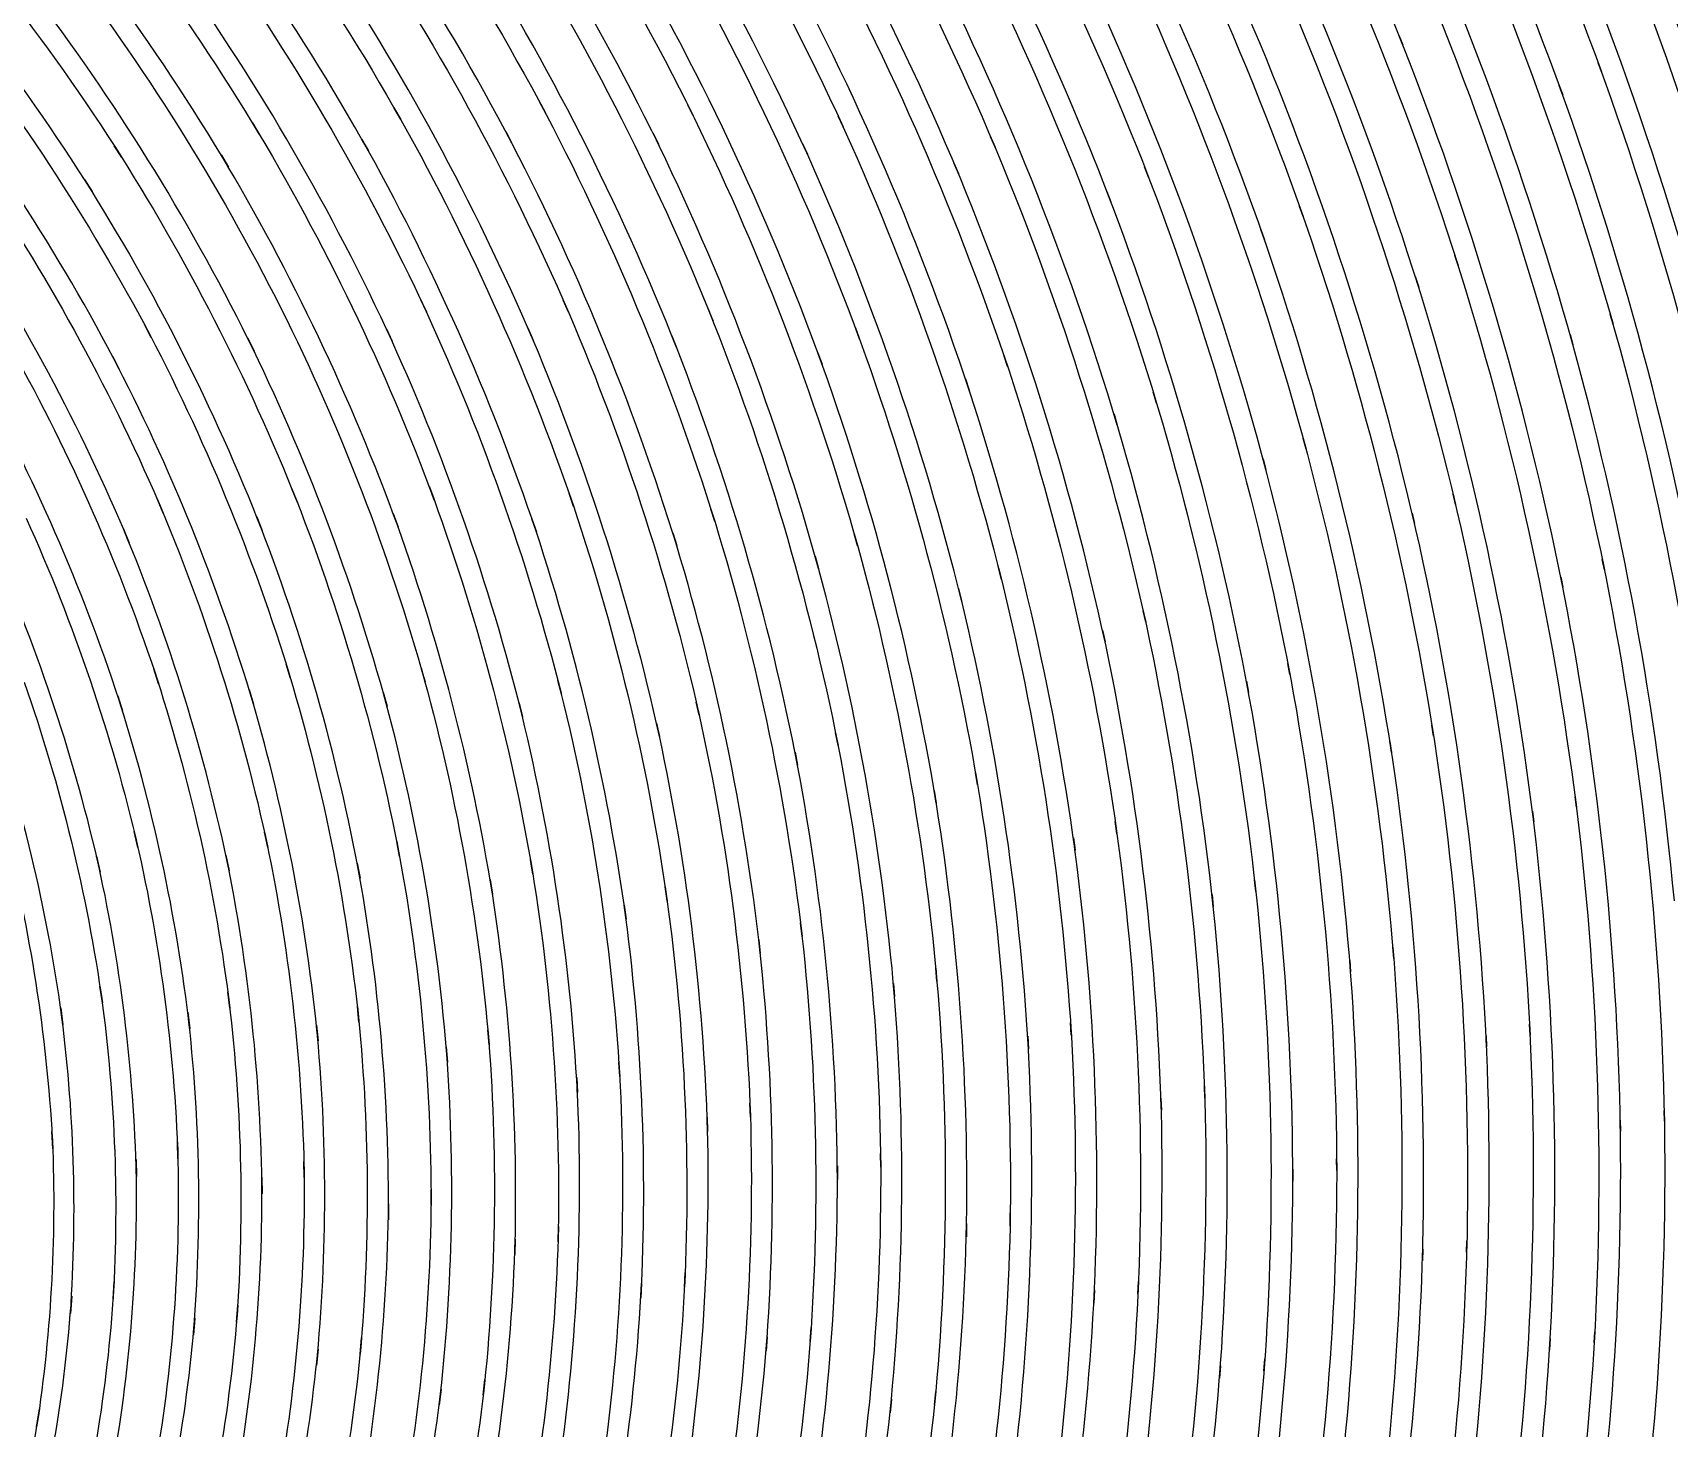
# Model space of a CAD drawing. Extents: x -32 to 185, y 69 to 286.
# Drawn here: x 103.67 to 136.76, y 184.56 to 212.77 of the extents above; entities that cross this region are included whole.
import ezdxf

# ---------------------------------------------------------------- set-up
doc = ezdxf.new("R2010")
doc.units = 0
doc.layers.add('Ebene_1', color=7, linetype='CONTINUOUS')

msp = doc.modelspace()

# ---------------------------------------------------------------- linework, layer by layer
at = {"layer": 'Ebene_1', "color": 7}
for p, q in [((131.296796, 212.724663), (131.373159, 212.533245)), ((135.389636, 211.98368), (135.322181, 212.16899)), ((134.537926, 211.708771), (134.606144, 211.520407)), ((111.112595, 211.022261), (110.982522, 211.251352)), ((114.038089, 211.151825), (113.918961, 211.375825)), ((117.022637, 211.103207), (116.913437, 211.323898)), ((108.255065, 210.719861), (108.113792, 210.954043)), ((120.056567, 210.873352), (119.957549, 211.089461)), ((105.474153, 210.250224), (105.32168, 210.488734)), ((110.329867, 210.618806), (110.460703, 210.385897)), ((113.242379, 210.768988), (113.362524, 210.540406)), ((116.214454, 210.742516), (116.323909, 210.51877)), ((119.236166, 210.535825), (119.336203, 210.316406)), ((123.130461, 210.457934), (123.040861, 210.66997)), ((107.486082, 210.296806), (107.628119, 210.05906)), ((122.29886, 210.144333), (122.388969, 209.929497)), ((104.71968, 209.808333), (104.873171, 209.564987)), ((126.234136, 209.854151), (126.1537, 210.06186)), ((125.392354, 209.564733), (125.473299, 209.354223)), ((129.358176, 209.058187), (129.286394, 209.261823)), ((128.506211, 208.794987), (128.578502, 208.588295)), ((132.491888, 208.068768), (132.428506, 208.268077)), ((131.631269, 207.831277), (131.69465, 207.629167)), ((108.817102, 206.956912), (108.690847, 207.21044)), ((111.631614, 207.128985), (111.516304, 207.376403)), ((114.50518, 207.125676), (114.400307, 207.36724)), ((117.428128, 206.943167), (117.333183, 207.179385)), ((106.069536, 206.615057), (105.932081, 206.874948)), ((113.68427, 206.807748), (113.789397, 206.562112)), ((120.390531, 206.578148), (120.305513, 206.808512)), ((135.624836, 206.883603), (135.569854, 207.079094)), ((108.01961, 206.598257), (108.146374, 206.339893)), ((110.822413, 206.789421), (110.938231, 206.53793)), ((116.596273, 206.647385), (116.691218, 206.407603)), ((134.756326, 206.672585), (134.811562, 206.474548)), ((105.285535, 206.236802), (105.423244, 205.972329)), ((119.548494, 206.30553), (119.633766, 206.071602)), ((123.382715, 206.027057), (123.307115, 206.252584)), ((122.53126, 205.778366), (122.607115, 205.549529)), ((126.395009, 205.287347), (126.328573, 205.507274)), ((125.534899, 205.063601), (125.60159, 204.840365)), ((129.416976, 204.356982), (129.358939, 204.572074)), ((128.549229, 204.158691), (128.607266, 203.9408)), ((109.02252, 203.279491), (108.913575, 203.552109)), ((111.790705, 203.327345), (111.691941, 203.593091)), ((106.312881, 203.059054), (106.193499, 203.339054)), ((114.607762, 203.199309), (114.519434, 203.457418)), ((132.438688, 203.233418), (132.389051, 203.443672)), ((108.202629, 202.986508), (108.311574, 202.708799)), ((110.959613, 203.055236), (111.058377, 202.784908)), ((113.766997, 202.947563), (113.855325, 202.685126)), ((117.464528, 202.890799), (117.385873, 203.142036)), ((131.563814, 203.061854), (131.61345, 202.849054)), ((105.504699, 202.746981), (105.624081, 202.461635)), ((116.6146, 202.661199), (116.693, 202.406144)), ((120.351585, 202.398253), (120.282349, 202.643126)), ((119.493003, 202.19258), (119.561985, 201.944398)), ((123.258243, 201.720907), (123.19817, 201.958907)), ((135.449454, 201.916144), (135.407708, 202.121562)), ((122.392024, 201.538653), (122.452096, 201.297089)), ((134.568471, 201.771562), (134.610217, 201.563853)), ((126.175082, 200.854688), (126.123918, 201.086579)), ((125.30199, 200.698143), (125.353154, 200.462433)), ((106.217936, 199.611996), (106.118918, 199.912615)), ((108.886338, 199.717378), (108.797247, 200.009087)), ((111.604123, 199.64916), (111.524959, 199.931706)), ((129.091666, 199.798833), (129.048903, 200.024615)), ((114.361616, 199.402505), (114.291616, 199.67716)), ((128.212465, 199.667996), (128.255229, 199.438651)), ((105.39168, 199.36865), (105.489935, 199.062432)), ((108.049647, 199.493123), (108.137974, 199.196832)), ((110.757758, 199.44476), (110.836413, 199.157123)), ((113.506597, 199.219996), (113.575834, 198.941268)), ((117.149146, 198.975377), (117.088564, 199.241887)), ((116.286236, 198.815014), (116.346309, 198.544432)), ((119.95704, 198.364722), (119.905621, 198.623086)), ((131.99756, 198.552322), (131.962942, 198.771995)), ((119.087257, 198.227777), (119.138421, 197.96534)), ((131.113523, 198.447704), (131.148141, 198.224468)), ((122.775115, 197.569012), (122.732606, 197.819485)), ((121.899478, 197.45574), (121.941732, 197.201194)), ((134.882581, 197.114394), (134.855599, 197.328467)), ((133.994471, 197.036248), (134.021453, 196.819375)), ((105.800735, 196.303666), (105.725899, 196.622866)), ((108.425356, 196.300611), (108.359174, 196.60963)), ((125.593445, 196.585702), (125.559081, 196.829303)), ((111.090195, 196.121666), (111.032668, 196.420757)), ((124.712971, 196.497121), (124.746826, 196.250466)), ((104.963535, 196.129811), (105.036844, 195.805265)), ((107.578228, 196.146357), (107.643137, 195.831484)), ((110.234412, 195.987775), (110.290667, 195.683593)), ((113.78507, 195.764538), (113.736197, 196.054466)), ((112.921906, 195.651774), (112.969506, 195.357265)), ((128.401593, 195.414792), (128.375375, 195.650756)), ((116.500818, 195.226683), (116.4606, 195.506683)), ((127.517047, 195.35141), (127.542756, 195.112137)), ((115.63129, 195.136065), (115.67049, 194.851483)), ((119.227257, 194.5053), (119.195439, 194.776646)), ((118.352129, 194.437846), (118.383184, 194.162427)), ((131.189632, 194.0545), (131.17105, 194.283846)), ((130.301522, 194.0181), (130.319595, 193.7857)), ((121.954205, 193.600136), (121.930532, 193.862318)), ((105.080371, 193.160536), (105.032517, 193.497554)), ((107.659173, 193.054899), (107.618446, 193.380718)), ((121.075004, 193.555591), (121.097659, 193.289845)), ((104.238588, 193.057445), (104.283898, 192.715335)), ((106.807973, 192.970899), (106.846409, 192.640244)), ((110.268521, 192.772863), (110.235685, 193.087226)), ((109.409939, 192.709226), (109.440993, 192.390026)), ((112.898997, 192.312135), (112.873797, 192.615808)), ((124.671735, 192.508899), (124.655953, 192.762681)), ((133.946616, 192.506608), (133.935416, 192.729081)), ((112.03405, 192.26988), (112.057469, 191.961371)), ((123.789225, 192.489553), (123.804243, 192.231953)), ((133.05647, 192.496171), (133.067161, 192.270898)), ((115.540926, 191.670171), (115.523108, 191.963662)), ((114.670635, 191.649807), (114.686671, 191.352243)), ((127.369665, 191.231843), (127.361265, 191.477734)), ((118.184129, 190.846461), (118.173947, 191.129516)), ((126.484609, 191.237188), (126.491991, 190.988243)), ((136.662619, 190.769842), (136.658291, 190.985443)), ((117.309764, 190.848752), (117.318419, 190.561879)), ((135.7712, 190.786642), (135.774763, 190.568751)), ((104.077461, 190.209587), (104.060407, 190.560351)), ((106.608918, 190.006714), (106.596954, 190.346278)), ((105.760772, 189.992714), (105.769426, 189.648314)), ((109.161757, 189.627187), (109.155902, 189.955296)), ((120.818422, 189.839987), (120.815368, 190.11286)), ((130.037558, 189.768969), (130.036285, 190.00646)), ((108.306483, 189.634314), (108.309538, 189.301114)), ((119.941003, 189.865696), (119.94253, 189.588241)), ((129.150975, 189.800023), (129.15123, 189.558969)), ((111.726305, 189.069477), (111.726814, 189.385878)), ((110.865686, 189.097477), (110.862631, 188.776495)), ((114.293143, 188.331295), (114.300016, 188.635986)), ((122.554678, 188.699368), (122.549078, 188.43184)), ((123.433625, 188.649986), (123.437952, 188.912932)), ((113.428197, 188.381186), (113.419033, 188.072167)), ((132.664979, 188.120531), (132.670833, 188.35064)), ((131.778141, 188.178058), (131.771523, 187.944894)), ((116.851582, 187.413148), (116.865073, 187.706385)), ((105.298008, 187.178457), (105.318117, 187.529476)), ((115.983836, 187.48493), (115.968563, 187.187112)), ((125.140099, 187.350276), (125.127626, 187.092675)), ((126.019809, 187.275694), (126.031263, 187.52973)), ((104.459789, 187.233694), (104.435607, 186.878093)), ((107.793319, 186.707548), (107.817501, 187.046857)), ((106.948482, 186.784166), (106.920736, 186.441038)), ((110.291176, 186.059474), (110.320449, 186.386057)), ((118.522929, 186.407693), (118.501293, 186.121329)), ((119.392203, 186.313002), (119.412057, 186.595293)), ((134.355671, 186.372311), (134.342435, 186.147293)), ((135.241745, 186.287547), (135.254472, 186.51002)), ((109.441757, 186.15722), (109.40943, 185.826056)), ((128.566793, 185.719401), (128.584357, 185.964783)), ((127.687338, 185.819183), (127.668247, 185.570747)), ((111.929177, 185.351328), (111.892014, 185.032128)), ((112.78216, 185.231692), (112.816269, 185.546056)), ((121.904569, 185.031873), (121.930787, 185.303474)), ((121.035041, 185.150237), (121.00704, 184.874819)), ((103.751643, 184.592273), (103.806624, 184.950164))]:
    msp.add_line(p, q, dxfattribs=at)
for points in [[(147.488008, 177.245912), (147.488008, 196.138284), (139.983042, 214.256874), (126.624118, 227.615798)], [(131.373159, 212.533245), (129.887631, 216.262084), (128.067629, 219.849142), (125.936318, 223.250127)], [(130.053594, 223.3382), (132.169887, 219.721615), (133.95578, 215.921248), (135.389636, 211.98368)], [(134.606144, 211.520407), (133.199016, 215.413175), (131.443668, 219.171287), (129.36123, 222.748672)], [(133.533234, 222.612236), (135.588181, 218.81696), (137.29771, 214.844265), (138.640693, 210.742261)], [(137.839893, 210.309788), (136.521855, 214.365974), (134.841344, 218.295141), (132.818724, 222.04969)], [(141.063714, 208.899096), (139.845713, 213.117427), (138.250729, 217.217649), (136.298364, 221.15038)], [(114.918053, 219.804597), (116.899946, 216.990594), (118.619911, 214.000955), (120.056567, 210.873352)], [(118.089183, 219.868233), (120.052494, 216.891321), (121.739878, 213.741573), (123.130461, 210.457934)], [(121.320386, 219.748342), (123.254934, 216.60623), (124.899808, 213.294336), (126.234136, 209.854151)], [(111.81565, 219.563033), (113.806707, 216.90863), (115.549835, 214.076555), (117.022637, 211.103207)], [(124.60148, 219.441615), (126.497846, 216.131502), (128.090029, 212.655936), (129.358176, 209.058187)], [(108.791393, 219.148123), (110.782449, 216.649758), (112.538814, 213.9727), (114.038089, 211.151825)], [(119.336203, 210.316406), (117.931874, 213.403027), (116.247545, 216.354739), (114.304343, 219.134123)], [(122.388969, 209.929497), (121.029441, 213.170627), (119.376166, 216.280921), (117.450274, 219.221433)], [(125.473299, 209.354223), (124.167989, 212.75139), (122.555696, 216.022302), (120.656786, 219.126742)], [(116.323909, 210.51877), (114.885217, 213.452664), (113.179251, 216.248084), (111.227904, 218.869396)], [(128.578502, 208.588295), (127.337592, 212.141753), (125.776463, 215.575066), (123.914716, 218.845723)], [(127.923047, 218.943214), (129.771049, 215.463575), (131.300359, 211.823826), (132.491888, 208.068768)], [(105.852917, 218.566487), (107.835574, 216.21983), (109.596266, 213.693973), (111.112595, 211.022261)], [(113.362524, 210.540406), (111.898887, 213.323864), (110.180703, 215.965793), (108.230629, 218.432596)], [(131.69465, 207.629167), (130.528831, 211.338662), (129.029048, 214.935138), (127.213883, 218.37405)], [(131.275414, 218.249832), (133.064361, 214.599901), (134.520362, 210.795461), (135.624836, 206.883603)], [(103.009642, 217.823977), (104.974735, 215.623938), (106.7311, 213.245718), (108.255065, 210.719861)], [(110.460703, 210.385897), (108.981538, 213.020954), (107.260809, 215.513211), (105.320408, 217.830086)], [(134.811562, 206.474548), (133.730761, 210.340333), (132.302506, 214.100228), (130.544613, 217.708668)], [(107.628119, 210.05906), (106.14259, 212.549536), (104.427716, 214.895938), (102.505641, 217.067467)], [(134.648144, 217.358413), (136.368109, 213.537427), (137.739856, 209.568805), (138.747093, 205.50142)], [(100.268948, 216.926449), (102.208841, 214.868701), (103.951715, 212.633281), (105.474153, 210.250224)], [(137.918547, 205.124438), (136.933455, 209.144478), (135.587418, 213.067536), (133.897234, 216.845758)], [(104.873171, 209.564987), (103.390188, 211.914953), (101.689822, 214.120082), (99.794221, 216.151866)], [(113.060888, 215.452375), (114.775253, 212.756481), (116.237109, 209.90786), (117.428128, 206.943167)], [(116.112381, 215.543247), (117.809947, 212.692336), (119.242021, 209.691242), (120.390531, 206.578148)], [(119.222675, 215.453647), (120.894277, 212.445172), (122.286896, 209.289569), (123.382715, 206.027057)], [(110.077612, 215.186374), (111.799359, 212.641936), (113.281579, 209.943497), (114.50518, 207.125676)], [(122.38286, 215.179756), (124.018571, 212.011171), (125.361554, 208.700041), (126.395009, 205.287347)], [(107.171209, 214.750083), (108.891684, 212.35379), (110.384849, 209.802224), (111.631614, 207.128985)], [(116.691218, 206.407603), (115.531763, 209.330551), (114.10427, 212.140481), (112.427323, 214.800738)], [(119.633766, 206.071602), (118.515038, 209.141678), (117.115801, 212.102299), (115.454381, 214.915792)], [(122.607115, 205.549529), (121.539041, 208.768259), (120.177985, 211.882117), (118.541002, 214.85241)], [(113.789397, 206.562112), (112.598887, 209.33946), (111.152559, 212.00048), (109.469757, 214.510301)], [(125.60159, 204.840365), (124.594353, 208.208004), (123.280897, 211.476371), (121.678532, 214.604737)], [(125.583008, 214.717247), (127.172392, 211.38728), (128.455811, 207.919604), (129.416976, 204.356982)], [(104.350334, 214.149355), (106.060627, 211.89688), (107.556082, 209.488624), (108.817102, 206.956912)], [(128.607266, 203.9408), (127.670283, 207.457349), (126.415118, 210.881243), (124.857044, 214.169973)], [(110.938231, 206.53793), (109.72583, 209.172478), (108.269829, 211.687898), (106.589573, 214.05161)], [(128.812684, 214.063573), (130.346322, 210.570697), (131.56025, 206.945712), (132.438688, 203.233418)], [(108.146374, 206.339893), (106.921755, 208.833932), (105.465244, 211.207571), (103.796188, 213.428991)], [(131.61345, 202.849054), (130.757668, 206.514003), (129.570212, 210.093933), (128.066356, 213.544046)], [(101.623641, 213.390045), (103.315351, 211.276553), (104.804189, 209.008041), (106.069536, 206.615057)], [(132.062469, 213.215172), (133.530179, 209.558624), (134.663926, 205.776838), (135.449454, 201.916144)], [(105.423244, 205.972329), (104.195316, 208.329422), (102.746696, 210.565097), (101.097495, 212.649317)], [(134.610217, 201.563853), (133.845052, 205.376438), (132.735997, 209.11215), (131.296796, 212.724663)], [(135.322181, 212.16899), (136.713019, 208.349532), (137.756402, 204.412219), (138.438839, 200.404906)], [(137.58662, 200.084942), (136.923019, 204.043382), (135.902545, 207.933858), (134.537926, 211.708771)], [(110.982522, 211.251352), (112.438523, 208.685786), (113.652197, 205.989893), (114.607762, 203.199309)], [(113.918961, 211.375825), (115.360453, 208.663132), (116.5474, 205.822657), (117.464528, 202.890799)], [(116.913437, 211.323898), (118.331511, 208.460768), (119.482566, 205.472911), (120.351585, 202.398253)], [(108.113792, 210.954043), (109.574884, 208.532295), (110.806122, 205.978948), (111.790705, 203.327345)], [(119.957549, 211.089461), (121.342277, 208.074368), (122.44726, 204.93811), (123.258243, 201.720907)], [(105.32168, 210.488734), (106.779464, 208.207495), (108.018592, 205.793638), (109.02252, 203.279491)], [(113.855325, 202.685126), (112.929797, 205.433711), (111.749468, 208.089895), (110.329867, 210.618806)], [(116.693, 202.406144), (115.804381, 205.294474), (114.648998, 208.094222), (113.242379, 210.768988)], [(119.561985, 201.944398), (118.719693, 204.974001), (117.598928, 207.919349), (116.214454, 210.742516)], [(122.452096, 201.297089), (121.665805, 204.468728), (120.589331, 207.561458), (119.236166, 210.535825)], [(123.040861, 210.66997), (124.382825, 207.500622), (125.432063, 204.2152), (126.175082, 200.854688)], [(111.058377, 202.784908), (110.105612, 205.395274), (108.909502, 207.91044), (107.486082, 210.296806)], [(125.353154, 200.462433), (124.633044, 203.776364), (123.610788, 207.017239), (122.29886, 210.144333)], [(102.614842, 209.861533), (104.060407, 207.716222), (105.298771, 205.438547), (106.312881, 203.059054)], [(108.311574, 202.708799), (107.340991, 205.183238), (106.138263, 207.56044), (104.71968, 209.808333)], [(126.1537, 210.06186), (127.442974, 206.737239), (128.426793, 203.301891), (129.091666, 199.798833)], [(128.255229, 199.438651), (127.611483, 202.894108), (126.653118, 206.283639), (125.392354, 209.564733)], [(105.624081, 202.461635), (104.645098, 204.802692), (103.44466, 207.045239), (102.039568, 209.158223)], [(129.286394, 209.261823), (130.513049, 205.781675), (131.420759, 202.196908), (131.99756, 198.552322)], [(131.148141, 198.224468), (130.590431, 201.820689), (129.70614, 205.358874), (128.506211, 208.794987)], [(132.428506, 208.268077), (133.582361, 204.632146), (134.40378, 200.898979), (134.882581, 197.114394)], [(134.021453, 196.819375), (133.559707, 200.554833), (132.75967, 204.240655), (131.631269, 207.831277)], [(108.690847, 207.21044), (109.897394, 204.787419), (110.873067, 202.255708), (111.604123, 199.64916)], [(111.516304, 207.376403), (112.711651, 204.813128), (113.664415, 202.143453), (114.361616, 199.402505)], [(114.400307, 207.36724), (115.57529, 204.661419), (116.495473, 201.851998), (117.149146, 198.975377)], [(117.333183, 207.179385), (118.478384, 204.328728), (119.356821, 201.37778), (119.95704, 198.364722)], [(105.932081, 206.874948), (107.141682, 204.58811), (108.130847, 202.191562), (108.886338, 199.717378)], [(116.346309, 198.544432), (115.718345, 201.375743), (114.826926, 204.142146), (113.68427, 206.807748)], [(120.305513, 206.808512), (121.411005, 203.811236), (122.238023, 200.718252), (122.775115, 197.569012)], [(135.569854, 207.079094), (136.640219, 203.287636), (137.365674, 199.406832), (137.736292, 195.484792)], [(110.836413, 199.157123), (110.134376, 201.720653), (109.191284, 204.212146), (108.01961, 206.598257)], [(113.575834, 198.941268), (112.905869, 201.637671), (111.983905, 204.265346), (110.822413, 206.789421)], [(119.138421, 197.96534), (118.56162, 200.931816), (117.710419, 203.838473), (116.596273, 206.647385)], [(136.864473, 195.223628), (136.508873, 199.095778), (135.803272, 202.927963), (134.756326, 206.672585)], [(103.250188, 206.373748), (104.453425, 204.220037), (105.447171, 201.955598), (106.217936, 199.611996)], [(108.137974, 199.196832), (107.413282, 201.628762), (106.457972, 203.986364), (105.285535, 206.236802)], [(121.941732, 197.201194), (121.426277, 200.303088), (120.624967, 203.351018), (119.548494, 206.30553)], [(123.307115, 206.252584), (124.363735, 203.107163), (125.129153, 199.871124), (125.593445, 196.585702)], [(105.489935, 199.062432), (104.751753, 201.365561), (103.793388, 203.592327), (102.628332, 205.711675)], [(124.746826, 196.250466), (124.302134, 199.487778), (123.560643, 202.677235), (122.53126, 205.778366)], [(126.328573, 205.507274), (127.326137, 202.213453), (128.020283, 198.835123), (128.401593, 195.414792)], [(127.542756, 195.112137), (127.179264, 198.483595), (126.507009, 201.814835), (125.534899, 205.063601)], [(129.358939, 204.572074), (130.287776, 201.129088), (130.900722, 197.608722), (131.189632, 194.0545)], [(130.319595, 193.7857), (130.046722, 197.29003), (129.453885, 200.762288), (128.549229, 204.158691)], [(108.913575, 203.552109), (109.872957, 201.149961), (110.601722, 198.662032), (111.090195, 196.121666)], [(111.691941, 203.593091), (112.634269, 201.05527), (113.335288, 198.433959), (113.78507, 195.764538)], [(106.193499, 203.339054), (107.160773, 201.069779), (107.908119, 198.712686), (108.425356, 196.300611)], [(114.519434, 203.457418), (115.435544, 200.781888), (116.09889, 198.026177), (116.500818, 195.226683)], [(132.389051, 203.443672), (133.238725, 199.852796), (133.760289, 196.191666), (133.946616, 192.506608)], [(103.540624, 202.958508), (104.507134, 200.818288), (105.264153, 198.589486), (105.800735, 196.303666)], [(110.290667, 195.683593), (109.828412, 198.178649), (109.129429, 200.624324), (108.202629, 202.986508)], [(112.969506, 195.357265), (112.54416, 197.980867), (111.871141, 200.558652), (110.959613, 203.055236)], [(115.67049, 194.851483), (115.290962, 197.603885), (114.65358, 200.314542), (113.766997, 202.947563)], [(117.385873, 203.142036), (118.266602, 200.32676), (118.883111, 197.435121), (119.227257, 194.5053)], [(133.067161, 192.270898), (132.894833, 195.906065), (132.391597, 199.518069), (131.563814, 203.061854)], [(107.643137, 195.831484), (107.154155, 198.199777), (106.437863, 200.515888), (105.504699, 202.746981)], [(118.383184, 194.162427), (118.059656, 197.044394), (117.467328, 199.889706), (116.6146, 202.661199)], [(120.282349, 202.643126), (121.117768, 199.687087), (121.677514, 196.659521), (121.954205, 193.600136)], [(105.036844, 195.805265), (104.530043, 198.048322), (103.806115, 200.236906), (102.875496, 202.339962)], [(121.097659, 193.289845), (120.839804, 196.300611), (120.302458, 199.281087), (119.493003, 202.19258)], [(123.19817, 201.958907), (123.978861, 198.861086), (124.472426, 195.697338), (124.671735, 192.508899)], [(135.407708, 202.121562), (136.168546, 198.383559), (136.588546, 194.583955), (136.662619, 190.769842)], [(123.804243, 192.231953), (123.621225, 195.37101), (123.148533, 198.48665), (122.392024, 201.538653)], [(135.774763, 190.568751), (135.712654, 194.3317), (135.308945, 198.081413), (134.568471, 201.771562)], [(126.123918, 201.086579), (126.839955, 197.846722), (127.257155, 194.548064), (127.369665, 191.231843)], [(126.491991, 190.988243), (126.394246, 194.254318), (125.995627, 197.504867), (125.30199, 200.698143)], [(106.118918, 199.912615), (106.852518, 197.681776), (107.368482, 195.38501), (107.659173, 193.054899)], [(108.797247, 200.009087), (109.517866, 197.649703), (110.010667, 195.226428), (110.268521, 192.772863)], [(111.524959, 199.931706), (112.223432, 197.441231), (112.683651, 194.889919), (112.898997, 192.312135)], [(129.048903, 200.024615), (129.690612, 196.643484), (130.021776, 193.210427), (130.037558, 189.768969)], [(103.499133, 199.645851), (104.236807, 197.541012), (104.766516, 195.368719), (105.080371, 193.160536)], [(114.291616, 199.67716), (114.959035, 197.053557), (115.377508, 194.372428), (115.540926, 191.670171)], [(129.15123, 189.558969), (129.148175, 192.950281), (128.833811, 196.334211), (128.212465, 199.667996)], [(106.846409, 192.640244), (106.581172, 194.924792), (106.093717, 197.178285), (105.39168, 199.36865)], [(109.440993, 192.390026), (109.206302, 194.796755), (108.740229, 197.175739), (108.049647, 199.493123)], [(112.057469, 191.961371), (111.86325, 194.4913), (111.427977, 196.997303), (110.757758, 199.44476)], [(114.686671, 191.352243), (114.542598, 194.006136), (114.147289, 196.64043), (113.506597, 199.219996)], [(117.088564, 199.241887), (117.715256, 196.483884), (118.082056, 193.672936), (118.184129, 190.846461)], [(104.283898, 192.715335), (103.997279, 194.878719), (103.498115, 197.008757), (102.793787, 199.074141)], [(117.318419, 190.561879), (117.233655, 193.338972), (116.887982, 196.10232), (116.286236, 198.815014)], [(119.905621, 198.623086), (120.481913, 195.730174), (120.787622, 192.789663), (120.818422, 189.839987)], [(131.962942, 198.771995), (132.520397, 195.250356), (132.755342, 191.684934), (132.664979, 188.120531)], [(119.94253, 189.588241), (119.927003, 192.48828), (119.640639, 195.380938), (119.087257, 198.227777)], [(131.771523, 187.944894), (131.872578, 191.458643), (131.652141, 194.974174), (131.113523, 198.447704)], [(122.732606, 197.819485), (123.248824, 194.791155), (123.48377, 191.721334), (123.433625, 188.649986)], [(122.549078, 188.43184), (122.61246, 191.453298), (122.394824, 194.4745), (121.899478, 197.45574)], [(134.855599, 197.328467), (135.318872, 193.667591), (135.448181, 189.971842), (135.241745, 186.287547)], [(134.342435, 186.147293), (134.557271, 189.779914), (134.440944, 193.424754), (133.994471, 197.036248)], [(105.725899, 196.622866), (106.235499, 194.451591), (106.531536, 192.235517), (106.608918, 190.006714)], [(108.359174, 196.60963), (108.851466, 194.313628), (109.120266, 191.975116), (109.161757, 189.627187)], [(125.559081, 196.829303), (126.006318, 193.665809), (126.160318, 190.467697), (126.019809, 187.275694)], [(103.142006, 196.464284), (103.660261, 194.415446), (103.973606, 192.32028), (104.077461, 190.209587)], [(111.032668, 196.420757), (111.498232, 193.998245), (111.730632, 191.536534), (111.726305, 189.069477)], [(125.127626, 187.092675), (125.279335, 190.233515), (125.140608, 193.381736), (124.712971, 196.497121)], [(105.769426, 189.648314), (105.714444, 191.830025), (105.444371, 194.001045), (104.963535, 196.129811)], [(108.309538, 189.301114), (108.28841, 191.601189), (108.043537, 193.893627), (107.578228, 196.146357)], [(110.862631, 188.776495), (110.885031, 191.194679), (110.674776, 193.609809), (110.234412, 195.987775)], [(113.736197, 196.054466), (114.166125, 193.503663), (114.352452, 190.917479), (114.293143, 188.331295)], [(113.419033, 188.072167), (113.494633, 190.608715), (113.328161, 193.14679), (112.921906, 195.651774)], [(128.375375, 195.650756), (128.743193, 192.353117), (128.807339, 189.028495), (128.566793, 185.719401)], [(116.4606, 195.506683), (116.845218, 192.827081), (116.976055, 190.117187), (116.851582, 187.413148)], [(127.668247, 185.570747), (127.917956, 188.828677), (127.867301, 192.102644), (127.517047, 195.35141)], [(115.968563, 187.187112), (116.107036, 189.84126), (115.994018, 192.503044), (115.63129, 195.136065)], [(119.195439, 194.776646), (119.52533, 191.967734), (119.591257, 189.134132), (119.392203, 186.313002)], [(118.501293, 186.121329), (118.712057, 188.891804), (118.662166, 191.676534), (118.352129, 194.437846)], [(131.17105, 194.283846), (131.449778, 190.853588), (131.413887, 187.405003), (131.063886, 183.981363)], [(130.160249, 183.866818), (130.517631, 187.239039), (130.564977, 190.637224), (130.301522, 194.0181)], [(121.930532, 193.862318), (122.196278, 190.924352), (122.187369, 187.968058), (121.904569, 185.031873)], [(105.032517, 193.497554), (105.329826, 191.405189), (105.418917, 189.288387), (105.298008, 187.178457)], [(107.618446, 193.380718), (107.894628, 191.167443), (107.953174, 188.932277), (107.793319, 186.707548)], [(121.00704, 184.874819), (121.299768, 187.760094), (121.322677, 190.666242), (121.075004, 193.555591)], [(104.435607, 186.878093), (104.576116, 188.939404), (104.509934, 191.00937), (104.238588, 193.057445)], [(106.920736, 186.441038), (107.097646, 188.616131), (107.059973, 190.803188), (106.807973, 192.970899)], [(110.235685, 193.087226), (110.481067, 190.752024), (110.499649, 188.39824), (110.291176, 186.059474)], [(109.40943, 185.826056), (109.632666, 188.114931), (109.632921, 190.420351), (109.409939, 192.709226)], [(112.873797, 192.615808), (113.079215, 190.157406), (113.048669, 187.684494), (112.78216, 185.231692)], [(124.655953, 192.762681), (124.847626, 189.696678), (124.754971, 186.618966), (124.378498, 183.570272)], [(133.935416, 192.729081), (134.11538, 189.167732), (133.970034, 185.597474), (133.501161, 182.062598)], [(111.892014, 185.032128), (112.171505, 187.43453), (112.219105, 189.858569), (112.03405, 192.26988)], [(123.475879, 183.447581), (123.859989, 186.445366), (123.964861, 189.472423), (123.789225, 192.489553)], [(132.594215, 181.983689), (133.068179, 185.466383), (133.222943, 188.985223), (133.05647, 192.496171)], [(115.523108, 191.963662), (115.679399, 189.38155), (115.590054, 186.79053), (115.255835, 184.225727)], [(114.359071, 184.060527), (114.70398, 186.57442), (114.808344, 189.116059), (114.670635, 191.649807)], [(127.361265, 191.477734), (127.469701, 188.284458), (127.283119, 185.088128), (126.804064, 181.928961)], [(118.173947, 191.129516), (118.271438, 188.424204), (118.11362, 185.715838), (117.702274, 183.040308)], [(125.897372, 181.841907), (126.382282, 184.948892), (126.578791, 188.094058), (126.484609, 191.237188)], [(136.658291, 190.985443), (136.729819, 187.296312), (136.4656, 183.607945), (135.868691, 179.966669)], [(116.800164, 182.909726), (117.220164, 185.534092), (117.39071, 188.192313), (117.309764, 190.848752)], [(134.959454, 179.922378), (135.559163, 183.511727), (135.831018, 187.148166), (135.7712, 190.786642)], [(104.060407, 190.560351), (104.158407, 188.565731), (104.055061, 186.566275), (103.751643, 184.592273)], [(106.596954, 190.346278), (106.670263, 188.234313), (106.533827, 186.120311), (106.189172, 184.035327)], [(105.300044, 183.828636), (105.658444, 185.862711), (105.812954, 187.92784), (105.760772, 189.992714)], [(109.155902, 189.955296), (109.195102, 187.725476), (109.015647, 185.496674), (108.620338, 183.301981)], [(120.815368, 190.11286), (120.844895, 187.284857), (120.609186, 184.460418), (120.111549, 181.676198)], [(130.036285, 190.00646), (130.051558, 186.688457), (129.761885, 183.375799), (129.171084, 180.110742)], [(107.724337, 183.129144), (108.13161, 185.273183), (108.326592, 187.452094), (108.306483, 189.634314)], [(119.205366, 181.580488), (119.709621, 184.313036), (119.955767, 187.087075), (119.941003, 189.865696)], [(128.261847, 180.05856), (128.856466, 183.271435), (129.15403, 186.53242), (129.150975, 189.800023)], [(111.726814, 189.385878), (111.722741, 187.037439), (111.491104, 184.694855), (111.035213, 182.391216)], [(110.133612, 182.252998), (110.598922, 184.505473), (110.844304, 186.797657), (110.865686, 189.097477)], [(114.300016, 188.635986), (114.243252, 186.169693), (113.949761, 183.7146), (113.424124, 181.304306)], [(121.564496, 180.074596), (122.162169, 182.912271), (122.493842, 185.799838), (122.554678, 188.699368)], [(123.437952, 188.912932), (123.389843, 185.963511), (123.067079, 183.025035), (122.473478, 180.135433)], [(112.517942, 181.200452), (113.051215, 183.559327), (113.355906, 185.96402), (113.428197, 188.381186)], [(132.670833, 188.35064), (132.583524, 184.909946), (132.181342, 181.484016), (131.469378, 178.116631)], [(130.558868, 178.099576), (131.272359, 181.414779), (131.68065, 184.788273), (131.778141, 188.178058)], [(116.865073, 187.706385), (116.7462, 185.122237), (116.381691, 182.555398), (115.776636, 180.040232)], [(105.318117, 187.529476), (105.203571, 185.535619), (104.888189, 183.558563), (104.376807, 181.628088)], [(114.867653, 179.97176), (115.477799, 182.434744), (115.851727, 184.950673), (115.983836, 187.48493)], [(123.867625, 178.393576), (124.568135, 181.33307), (124.994244, 184.331618), (125.140099, 187.350276)], [(126.031263, 187.52973), (125.895845, 184.460927), (125.476354, 181.410961), (124.778135, 178.419285)], [(103.475206, 181.482234), (103.997534, 183.361036), (104.327679, 185.288201), (104.459789, 187.233694)], [(107.817501, 187.046857), (107.666046, 184.938964), (107.305355, 182.85169), (106.741282, 180.815324)], [(105.835354, 180.704088), (106.408081, 182.688526), (106.780991, 184.7254), (106.948482, 186.784166)], [(110.320449, 186.386057), (110.122412, 184.164636), (109.706994, 181.967652), (109.080811, 179.827178)], [(117.172564, 178.56794), (117.869001, 181.132743), (118.321329, 183.757618), (118.522929, 186.407693)], [(119.412057, 186.595293), (119.221657, 183.894818), (118.776711, 181.21827), (118.083329, 178.60154)], [(132.778506, 175.96801), (133.620034, 179.380705), (134.147962, 182.863399), (134.355671, 186.372311)], [(135.254472, 186.51002), (135.054908, 182.949944), (134.530799, 179.415323), (133.689016, 175.950447)], [(108.171319, 179.750559), (108.80412, 181.839361), (109.22972, 183.985436), (109.441757, 186.15722)], [(128.584357, 185.964783), (128.352975, 182.778126), (127.827592, 179.619468), (127.015337, 176.529284)], [(126.104573, 176.538956), (126.917082, 179.576705), (127.446792, 182.683689), (127.687338, 185.819183)], [(110.47394, 178.623686), (111.175977, 180.813542), (111.663432, 183.067035), (111.929177, 185.351328)], [(112.816269, 185.546056), (112.562742, 183.211872), (112.083178, 180.90747), (111.385213, 178.665686)], [(121.930787, 185.303474), (121.659441, 182.488453), (121.124895, 179.704741), (120.334022, 176.989248)], [(119.422748, 176.990775), (120.21464, 179.654087), (120.754277, 182.385871), (121.035041, 185.150237)], [(103.806624, 184.950164), (103.52077, 183.089944), (103.04426, 181.264088), (102.384987, 179.501359)]]:
    msp.add_open_spline(points, degree=3, dxfattribs=at)

doc.saveas('drawing.dxf')
